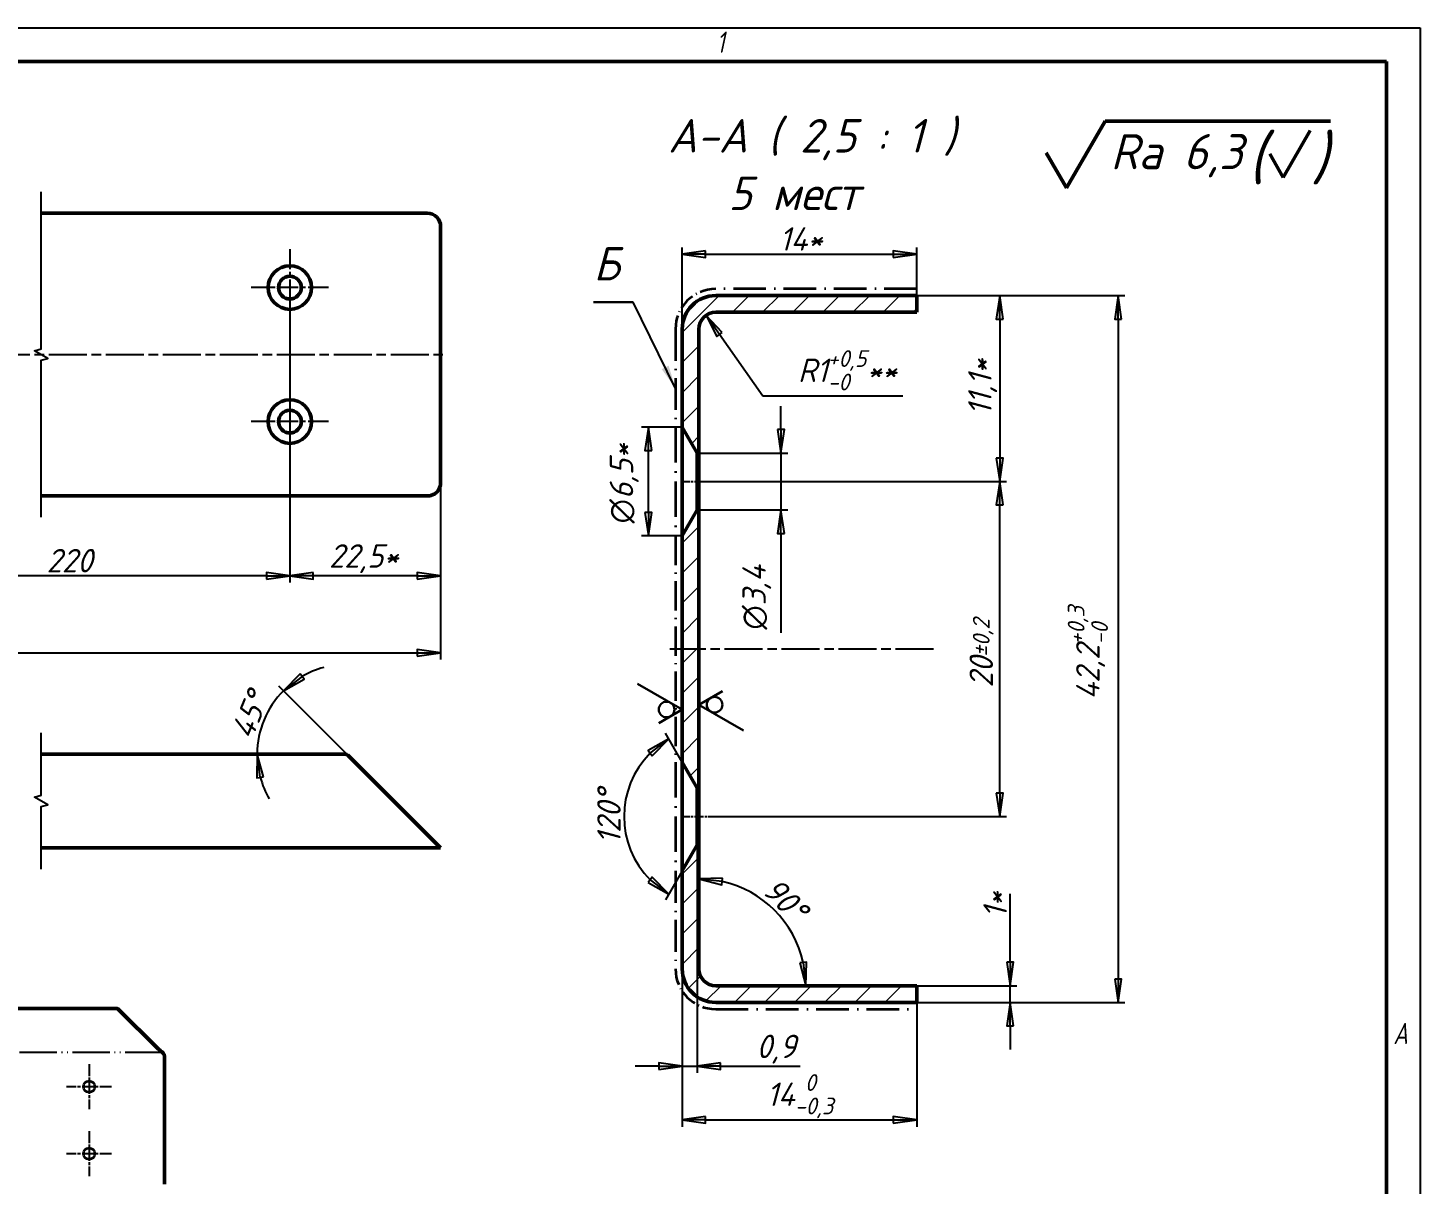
# Model space of a CAD drawing. Header units: millimetres. Extents: x 0 to 420, y 0 to 297.
# Drawn here: x 212.3 to 420, y 124.4 to 297 of the extents above; entities that cross this region are included whole.
import ezdxf
from ezdxf.enums import TextEntityAlignment as Align

# ---------------------------------------------------------------- set-up
doc = ezdxf.new("R2010")
doc.units = ezdxf.units.MM
for name, pattern in [('LT_04', [0.7087, 0.4724, -0.0591, 0.1181, -0.0591]), ('LT_05', [0.37, 0.24, -0.06, 0.01, -0.06]), ('LT_16', [0.68, 0.48, -0.06, 0.01, -0.06, 0.01, -0.06])]:
    doc.linetypes.add(name, pattern=pattern)
for name, color, linetype, lineweight in [('Layer_02', 7, 'Continuous', 50), ('Layer_04', 7, 'Continuous', 50), ('Layer_05', 7, 'Continuous', 25), ('Layer_06', 7, 'Continuous', 25), ('Layer_07', 7, 'Continuous', 25), ('Layer_08', 7, 'Continuous', 25), ('Layer_09', 7, 'LT_04', 25), ('Layer_10', 7, 'Continuous', 25), ('Layer_11', 7, 'Continuous', 18), ('Layer_12', 7, 'Continuous', 50)]:
    doc.layers.add(name, color=color, linetype=linetype, lineweight=lineweight)
doc.styles.add('Style_02', font='ariali.ttf', dxfattribs={"width": 0.8})
doc.styles.add('Style_03', font='GOST Common Italic.ttf')
doc.styles.add('Style_05', font='GOST Common Italic.ttf')
doc.styles.add('Style_09', font='GOST Common Italic.ttf')
doc.dimstyles.new('DimStyle_03', dxfattribs={"dimtxt": 3.5, "dimasz": 3.5, "dimexe": 1, "dimexo": 0, "dimgap": 0.5, "dimtad": 1, "dimrnd": 1e-08, "dimtxsty": 'Style_03', "dimblk": 'Filled-1', "dimcen": 2.5, "dimdle": 15, "dimclrd": 256, "dimclre": 256, "dimclrt": 256, "dimazin": 2, "dimtfac": 0.714286, "dimtdec": 3, "dimtmove": 0, "dimatfit": 3, "dimlwd": -1, "dimlwe": 25})
doc.dimstyles.new('DimStyle_06', dxfattribs={"dimtxt": 3.5, "dimasz": 3.5, "dimexe": 1, "dimexo": 0, "dimgap": 0.5, "dimtad": 1, "dimrnd": 1e-08, "dimtxsty": 'Style_03', "dimblk": 'Filled-1', "dimcen": 2.5, "dimdle": 15, "dimclrd": 256, "dimclre": 256, "dimclrt": 256, "dimazin": 2, "dimtfac": 0.714286, "dimtdec": 3, "dimtmove": 0, "dimatfit": 3, "dimlwd": 25, "dimlwe": 25})

# ---------------------------------------------------------------- blocks, each defined once
blk = doc.blocks.new('Block_15')
at = {"layer": 'Layer_04', "lineweight": 25}
for p, q in [((0, 297), (420, 297)), ((420, 297), (420, 0))]:
    blk.add_line(p, q, dxfattribs=at)
at = {"layer": 'Layer_04'}
for p, q in [((415, 292), (20, 292)), ((415, 5), (415, 292))]:
    blk.add_line(p, q, dxfattribs=at)
at = {"layer": 'Layer_04', "char_height": 3.17, "attachment_point": 1, "style": 'Style_02'}
for s, insert, width in [('\\fGOST Common|b0|i1;\\H3.1700;1', (315.02, 296.44), 5.2327), ('\\fGOST Common|b0|i1;\\H3.1700;A', (416, 148.5), 5.0704)]:
    blk.add_mtext(s, dxfattribs=dict(at, insert=insert, width=width))
blk = doc.blocks.new('Filled-1')
at = {"color": 0}
for p, q in [((0, 0), (-1, 0.143)), ((-1, 0.143), (-1, -0.143)), ((-1, 0), (0, 0)), ((-1, -0.143), (0, 0))]:
    blk.add_line(p, q, dxfattribs=at)
at = {"color": 0, "flags": 128}
blk.add_lwpolyline([(-1, -0.143), (0, 0), (-1, 0.143), (-1, -0.143)], dxfattribs=at)
at = {"color": 0}
blk.add_solid([(-1, -0.143), (0, 0), (-1, 0.143), (-1, -0.143)], dxfattribs=at)
blk = doc.blocks.new('*D15')
at = {"layer": 'Defpoints', "color": 0, "linetype": 'Continuous'}
for p in [(45.9, 229.13), (273.85, 229.13), (273.85, 203.73)]:
    blk.add_point(p, dxfattribs=at)
at = {"layer": 'Layer_10', "linetype": 'Continuous', "lineweight": 25}
for p, q in [((45.9, 229.13), (45.9, 202.73)), ((273.85, 229.13), (273.85, 202.73)), ((49.4, 203.73), (270.35, 203.73))]:
    blk.add_line(p, q, dxfattribs=at)
at = {"layer": 'Layer_10', "linetype": 'Continuous', "lineweight": 25, "xscale": 3.5, "yscale": 3.5, "zscale": 3.5, "rotation": 180}
blk.add_blockref('Filled-1', (45.9, 203.73), dxfattribs=at)
at = {"layer": 'Layer_10', "linetype": 'Continuous', "lineweight": 25, "xscale": 3.5, "yscale": 3.5, "zscale": 3.5}
blk.add_blockref('Filled-1', (273.85, 203.73), dxfattribs=at)
at = {"layer": 'Layer_10', "linetype": 'Continuous', "lineweight": 25, "insert": (169.21, 207.73), "char_height": 3.5, "attachment_point": 1, "style": 'Style_03'}
blk.add_mtext('\\A1;925', dxfattribs=at)
blk = doc.blocks.new('Block_08')
at = {"layer": 'Layer_12', "lineweight": 50}
for p, q in [((-9.099, -3.6), (-8.002, -1.7)), ((-8.002, -1.7), (-1.6, -1.7)), ((-2.939, -3.3), (-2.169, -1.967)), ((-9.676, -2.6), (-9.099, -3.6)), ((-3.324, -2.633), (-2.939, -3.3))]:
    blk.add_line(p, q, dxfattribs=at)
at = {"layer": 'Layer_07', "attachment_point": 7, "style": 'Style_03'}
for s, insert, char_height in [('\\A1;\\fGOST Common|b0|i1;\\H1.3000;(', (-3.939, -3.5), 1.3), ('\\A1;\\fGOST Common|b0|i1;\\H1.3000;)', (-2.139, -3.5), 1.3), ('\\A1;\\fGOST Common|b0|i1;\\H1.0000;Ra 6,3', (-7.848, -3.3), 1)]:
    blk.add_mtext(s, dxfattribs=dict(at, insert=insert, char_height=char_height))
blk = doc.blocks.new('*D17')
at = {"layer": 'Defpoints', "color": 0, "linetype": 'Continuous'}
for p in [(344.89, 257.04), (344.89, 151.54), (374.95, 151.54)]:
    blk.add_point(p, dxfattribs=at)
at = {"layer": 'Layer_10', "linetype": 'Continuous', "lineweight": 25}
for p, q in [((344.89, 257.04), (375.95, 257.04)), ((374.95, 253.54), (374.95, 155.04)), ((344.89, 151.54), (375.95, 151.54))]:
    blk.add_line(p, q, dxfattribs=at)
at = {"layer": 'Layer_10', "linetype": 'Continuous', "lineweight": 25, "xscale": 3.5, "yscale": 3.5, "zscale": 3.5}
for p, rotation in [((374.95, 257.04), 90), ((374.95, 151.54), 270)]:
    blk.add_blockref('Filled-1', p, dxfattribs=dict(at, rotation=rotation))
at = {"layer": 'Layer_10', "linetype": 'Continuous', "lineweight": 25, "insert": (367.42, 196.74), "char_height": 3.5, "attachment_point": 1, "rotation": 90, "style": 'Style_03'}
blk.add_mtext('\\A1;42,2{\\H2.5;\\S+0,3^ -0;}', dxfattribs=at)
blk = doc.blocks.new('*D18')
at = {"layer": 'Defpoints', "color": 0, "linetype": 'Continuous'}
for p in [(313.45, 254.09), (314.89, 252.04)]:
    blk.add_point(p, dxfattribs=at)
at = {"layer": 'Layer_10', "linetype": 'Continuous', "lineweight": 25}
for p, q in [((321.91, 242.05), (315.47, 251.22)), ((342.83, 242.05), (321.91, 242.05))]:
    blk.add_line(p, q, dxfattribs=at)
at = {"layer": 'Layer_10', "linetype": 'Continuous', "lineweight": 25, "xscale": 3.5, "yscale": 3.5, "zscale": 3.5, "rotation": 125.1051886462639}
blk.add_blockref('Filled-1', (313.45, 254.09), dxfattribs=at)
at = {"layer": 'Layer_10', "linetype": 'Continuous', "lineweight": 25, "insert": (327.16, 248.89), "char_height": 3.5, "attachment_point": 1, "style": 'Style_03'}
blk.add_mtext('\\A1;\\fGOST Common|b0|i1;R1{\\H2.5;\\S+0,5^ -0;}**', dxfattribs=at)
blk = doc.blocks.new('*D19')
at = {"layer": 'Defpoints', "color": 0, "linetype": 'Continuous'}
for p in [(309.89, 156.54), (344.89, 151.54), (344.89, 134)]:
    blk.add_point(p, dxfattribs=at)
at = {"layer": 'Layer_10', "linetype": 'Continuous', "lineweight": 25}
for p, q in [((309.89, 156.54), (309.89, 133)), ((344.89, 151.54), (344.89, 133)), ((313.39, 134), (341.39, 134))]:
    blk.add_line(p, q, dxfattribs=at)
at = {"layer": 'Layer_10', "linetype": 'Continuous', "lineweight": 25, "xscale": 3.5, "yscale": 3.5, "zscale": 3.5, "rotation": 180}
blk.add_blockref('Filled-1', (309.89, 134), dxfattribs=at)
at = {"layer": 'Layer_10', "linetype": 'Continuous', "lineweight": 25, "xscale": 3.5, "yscale": 3.5, "zscale": 3.5}
blk.add_blockref('Filled-1', (344.89, 134), dxfattribs=at)
at = {"layer": 'Layer_10', "linetype": 'Continuous', "lineweight": 25, "insert": (322.5, 140.84), "char_height": 3.5, "attachment_point": 1, "style": 'Style_03'}
blk.add_mtext('\\A1;14{\\H2.5;\\S 0^ -0,3;}', dxfattribs=at)
blk = doc.blocks.new('*D20')
at = {"layer": 'Defpoints', "color": 0, "linetype": 'Continuous'}
for p in [(326.21, 162.02), (312.39, 156.54), (312.39, 154.04), (344.89, 154.04)]:
    blk.add_point(p, dxfattribs=at)
at = {"layer": 'Layer_10', "linetype": 'Continuous', "lineweight": 25}
blk.add_arc((312.39, 154.04), 15.95, 12.5963, 77.4037, dxfattribs=at)
at = {"layer": 'Layer_10', "linetype": 'Continuous', "lineweight": 25, "xscale": 3.5, "yscale": 3.5, "zscale": 3.5}
for p, rotation in [((312.39, 169.99), 173.7018293766151), ((328.34, 154.04), 276.2981706233855)]:
    blk.add_blockref('Filled-1', p, dxfattribs=dict(at, rotation=rotation))
at = {"layer": 'Layer_10', "linetype": 'Continuous', "lineweight": 25, "insert": (324.14, 170.51), "char_height": 3.5, "attachment_point": 1, "rotation": 315, "style": 'Style_03'}
blk.add_mtext('\\A1;90°', dxfattribs=at)
blk = doc.blocks.new('*D21')
at = {"layer": 'Defpoints', "color": 0, "linetype": 'Continuous'}
for p in [(344.89, 154.04), (358.83, 154.04), (344.89, 151.54)]:
    blk.add_point(p, dxfattribs=at)
at = {"layer": 'Layer_10', "linetype": 'Continuous', "lineweight": 25}
for p, q in [((358.83, 157.54), (358.83, 167.76)), ((344.89, 154.04), (359.83, 154.04)), ((358.83, 151.54), (358.83, 154.04)), ((344.89, 151.54), (359.83, 151.54)), ((358.83, 148.04), (358.83, 144.54))]:
    blk.add_line(p, q, dxfattribs=at)
at = {"layer": 'Layer_10', "linetype": 'Continuous', "lineweight": 25, "xscale": 3.5, "yscale": 3.5, "zscale": 3.5}
for p, rotation in [((358.83, 154.04), 270), ((358.83, 151.54), 90)]:
    blk.add_blockref('Filled-1', p, dxfattribs=dict(at, rotation=rotation))
at = {"layer": 'Layer_10', "linetype": 'Continuous', "lineweight": 25, "insert": (354.83, 164.13), "char_height": 3.5, "attachment_point": 1, "rotation": 90, "style": 'Style_03'}
blk.add_mtext('\\A1;\\fGOST Common|b0|i1;1*', dxfattribs=at)
blk = doc.blocks.new('Block_10')
at = {"layer": 'Layer_12', "lineweight": 30}
for p, q in [((0, 0), (1.097, 1.9)), ((-0.577, 1), (0, 0))]:
    blk.add_line(p, q, dxfattribs=at)
blk.add_circle((0, 0.667), 0.333, dxfattribs=at)
blk = doc.blocks.new('*D23')
at = {"layer": 'Defpoints', "color": 0, "linetype": 'Continuous'}
for p in [(314.89, 229.29), (357.26, 229.29), (314.89, 179.29)]:
    blk.add_point(p, dxfattribs=at)
at = {"layer": 'Layer_10', "linetype": 'Continuous', "lineweight": 25}
for p, q in [((314.89, 229.29), (358.26, 229.29)), ((357.26, 182.79), (357.26, 225.79)), ((314.89, 179.29), (358.26, 179.29))]:
    blk.add_line(p, q, dxfattribs=at)
at = {"layer": 'Layer_10', "linetype": 'Continuous', "lineweight": 25, "xscale": 3.5, "yscale": 3.5, "zscale": 3.5}
for p, rotation in [((357.26, 229.29), 90), ((357.26, 179.29), 270)]:
    blk.add_blockref('Filled-1', p, dxfattribs=dict(at, rotation=rotation))
at = {"layer": 'Layer_10', "linetype": 'Continuous', "lineweight": 25, "insert": (352.76, 198.54), "char_height": 3.5, "attachment_point": 1, "rotation": 90, "style": 'Style_03'}
blk.add_mtext('\\A1;20{\\H2.5;±0,2}', dxfattribs=at)
blk = doc.blocks.new('*D24')
at = {"layer": 'Defpoints', "color": 0, "linetype": 'Continuous'}
for p in [(344.89, 257.04), (312.39, 229.29), (357.26, 229.29)]:
    blk.add_point(p, dxfattribs=at)
at = {"layer": 'Layer_10', "linetype": 'Continuous', "lineweight": 25}
for p, q in [((344.89, 257.04), (358.26, 257.04)), ((357.26, 253.54), (357.26, 232.79)), ((312.39, 229.29), (358.26, 229.29))]:
    blk.add_line(p, q, dxfattribs=at)
at = {"layer": 'Layer_10', "linetype": 'Continuous', "lineweight": 25, "xscale": 3.5, "yscale": 3.5, "zscale": 3.5}
for p, rotation in [((357.26, 257.04), 90), ((357.26, 229.29), 270)]:
    blk.add_blockref('Filled-1', p, dxfattribs=dict(at, rotation=rotation))
at = {"layer": 'Layer_10', "linetype": 'Continuous', "lineweight": 25, "insert": (352.56, 239.16), "char_height": 3.5, "attachment_point": 1, "rotation": 90, "style": 'Style_03'}
blk.add_mtext('\\A1;\\fGOST Common|b0|i1;11,1*', dxfattribs=at)
blk = doc.blocks.new('*D25')
at = {"layer": 'Defpoints', "color": 0, "linetype": 'Continuous'}
for p in [(312.39, 233.54), (324.63, 233.54), (312.39, 225.04)]:
    blk.add_point(p, dxfattribs=at)
at = {"layer": 'Layer_10', "linetype": 'Continuous', "lineweight": 25}
for p, q in [((324.63, 237.04), (324.63, 240.54)), ((312.39, 233.54), (325.63, 233.54)), ((324.63, 233.54), (324.63, 225.04)), ((312.39, 225.04), (325.63, 225.04)), ((324.63, 221.54), (324.63, 206.69))]:
    blk.add_line(p, q, dxfattribs=at)
at = {"layer": 'Layer_10', "linetype": 'Continuous', "lineweight": 25, "xscale": 3.5, "yscale": 3.5, "zscale": 3.5}
for p, rotation in [((324.63, 233.54), 270), ((324.63, 225.04), 90)]:
    blk.add_blockref('Filled-1', p, dxfattribs=dict(at, rotation=rotation))
at = {"layer": 'Layer_10', "linetype": 'Continuous', "lineweight": 25, "insert": (318.86, 207.19), "char_height": 3.5, "attachment_point": 1, "rotation": 90, "style": 'Style_03'}
blk.add_mtext('\\A1;\\fAIGDT|b0|i0;n\\fGOST Common|b0|i1;3,4', dxfattribs=at)
blk = doc.blocks.new('Block_13')
at = {"layer": 'Layer_12', "lineweight": 30}
for p, q in [((0, 0), (1.097, 1.9)), ((-0.577, 1), (0, 0))]:
    blk.add_line(p, q, dxfattribs=at)
blk.add_circle((0, 0.667), 0.333, dxfattribs=at)
blk = doc.blocks.new('*D26')
at = {"layer": 'Defpoints', "color": 0, "linetype": 'Continuous'}
for p in [(309.89, 187.42), (302.02, 183.86), (314.58, 179.29), (312.13, 175.04)]:
    blk.add_point(p, dxfattribs=at)
at = {"layer": 'Layer_10', "linetype": 'Continuous', "lineweight": 25}
for p, q in [((309.89, 187.42), (307.4, 191.74)), ((312.13, 175.04), (307.4, 166.85))]:
    blk.add_line(p, q, dxfattribs=at)
blk.add_arc((314.58, 179.29), 13.37, 135.0432, 224.9568, dxfattribs=at)
at = {"layer": 'Layer_10', "linetype": 'Continuous', "lineweight": 25, "xscale": 3.5, "yscale": 3.5, "zscale": 3.5}
for p, rotation in [((307.9, 190.87), 37.52158526604001), ((307.9, 167.71), 322.47841473396)]:
    blk.add_blockref('Filled-1', p, dxfattribs=dict(at, rotation=rotation))
at = {"layer": 'Layer_10', "linetype": 'Continuous', "lineweight": 25, "insert": (297.21, 175.19), "char_height": 3.5, "attachment_point": 1, "rotation": 90, "style": 'Style_03'}
blk.add_mtext('\\A1;120°', dxfattribs=at)
blk = doc.blocks.new('*D27')
at = {"layer": 'Defpoints', "color": 0, "linetype": 'Continuous'}
for p in [(312.13, 175.04), (309.89, 171.17), (312.13, 142.03)]:
    blk.add_point(p, dxfattribs=at)
at = {"layer": 'Layer_10', "linetype": 'Continuous', "lineweight": 25}
for p, q in [((312.13, 175.04), (312.13, 141.03)), ((309.89, 171.17), (309.89, 141.03)), ((306.39, 142.03), (302.89, 142.03)), ((309.89, 142.03), (312.13, 142.03)), ((315.63, 142.03), (327.48, 142.03))]:
    blk.add_line(p, q, dxfattribs=at)
at = {"layer": 'Layer_10', "linetype": 'Continuous', "lineweight": 25, "xscale": 3.5, "yscale": 3.5, "zscale": 3.5}
blk.add_blockref('Filled-1', (309.89, 142.03), dxfattribs=at)
at = {"layer": 'Layer_10', "linetype": 'Continuous', "lineweight": 25, "xscale": 3.5, "yscale": 3.5, "zscale": 3.5, "rotation": 180}
blk.add_blockref('Filled-1', (312.13, 142.03), dxfattribs=at)
at = {"layer": 'Layer_10', "linetype": 'Continuous', "lineweight": 25, "insert": (320.97, 146.73), "char_height": 3.5, "attachment_point": 1, "style": 'Style_03'}
blk.add_mtext('\\A1;0,9', dxfattribs=at)
blk = doc.blocks.new('*D28')
at = {"layer": 'Defpoints', "color": 0, "linetype": 'Continuous'}
for p in [(304.84, 237.42), (309.89, 237.42), (309.89, 221.17)]:
    blk.add_point(p, dxfattribs=at)
at = {"layer": 'Layer_10', "linetype": 'Continuous', "lineweight": 25}
for p, q in [((309.89, 237.42), (303.84, 237.42)), ((304.84, 224.67), (304.84, 233.92)), ((309.89, 221.17), (303.84, 221.17))]:
    blk.add_line(p, q, dxfattribs=at)
at = {"layer": 'Layer_10', "linetype": 'Continuous', "lineweight": 25, "xscale": 3.5, "yscale": 3.5, "zscale": 3.5}
for p, rotation in [((304.84, 237.42), 90), ((304.84, 221.17), 270)]:
    blk.add_blockref('Filled-1', p, dxfattribs=dict(at, rotation=rotation))
at = {"layer": 'Layer_10', "linetype": 'Continuous', "lineweight": 25, "insert": (299.08, 223.04), "char_height": 3.5, "attachment_point": 1, "rotation": 90, "style": 'Style_03'}
blk.add_mtext('\\A1;\\fAIGDT|b0|i0;n\\fGOST Common|b0|i1;6,5*', dxfattribs=at)
blk = doc.blocks.new('*D29')
at = {"layer": 'Defpoints', "color": 0, "linetype": 'Continuous'}
for p in [(251.35, 258.23), (273.85, 229.13), (251.35, 215.23)]:
    blk.add_point(p, dxfattribs=at)
at = {"layer": 'Layer_10', "linetype": 'Continuous', "lineweight": 25}
for p, q in [((251.35, 258.23), (251.35, 214.23)), ((273.85, 229.13), (273.85, 214.23)), ((270.35, 215.23), (254.85, 215.23))]:
    blk.add_line(p, q, dxfattribs=at)
at = {"layer": 'Layer_10', "linetype": 'Continuous', "lineweight": 25, "xscale": 3.5, "yscale": 3.5, "zscale": 3.5, "rotation": 180}
blk.add_blockref('Filled-1', (251.35, 215.23), dxfattribs=at)
at = {"layer": 'Layer_10', "linetype": 'Continuous', "lineweight": 25, "xscale": 3.5, "yscale": 3.5, "zscale": 3.5}
blk.add_blockref('Filled-1', (273.85, 215.23), dxfattribs=at)
at = {"layer": 'Layer_10', "linetype": 'Continuous', "lineweight": 25, "insert": (257.18, 219.93), "char_height": 3.5, "attachment_point": 1, "style": 'Style_03'}
blk.add_mtext('\\A1;\\fGOST Common|b0|i1;22,5*', dxfattribs=at)
blk = doc.blocks.new('*D30')
at = {"layer": 'Defpoints', "color": 0, "linetype": 'Continuous'}
for p in [(186.18, 258.23), (251.35, 258.23), (186.18, 215.23)]:
    blk.add_point(p, dxfattribs=at)
at = {"layer": 'Layer_10', "linetype": 'Continuous', "lineweight": 25}
for p, q in [((186.18, 258.23), (186.18, 214.23)), ((251.35, 258.23), (251.35, 214.23)), ((247.85, 215.23), (189.68, 215.23))]:
    blk.add_line(p, q, dxfattribs=at)
at = {"layer": 'Layer_10', "linetype": 'Continuous', "lineweight": 25, "xscale": 3.5, "yscale": 3.5, "zscale": 3.5, "rotation": 180}
blk.add_blockref('Filled-1', (186.18, 215.23), dxfattribs=at)
at = {"layer": 'Layer_10', "linetype": 'Continuous', "lineweight": 25, "xscale": 3.5, "yscale": 3.5, "zscale": 3.5}
blk.add_blockref('Filled-1', (251.35, 215.23), dxfattribs=at)
at = {"layer": 'Layer_10', "linetype": 'Continuous', "lineweight": 25, "insert": (215.05, 219.23), "char_height": 3.5, "attachment_point": 1, "style": 'Style_03'}
blk.add_mtext('\\A1;220', dxfattribs=at)
blk = doc.blocks.new('*D32')
at = {"layer": 'Defpoints', "color": 0, "linetype": 'Continuous'}
for p in [(248.27, 195.29), (246.48, 188.61), (259.84, 188.61), (259.85, 188.61)]:
    blk.add_point(p, dxfattribs=at)
at = {"layer": 'Layer_10', "linetype": 'Continuous', "lineweight": 25}
blk.add_line((259.84, 188.61), (249.69, 198.77), dxfattribs=at)
for start, end in [(104.9137, 119.9568), (135, 180), (195.0432, 210.0863)]:
    blk.add_arc((259.85, 188.61), 13.37, start, end, dxfattribs=at)
at = {"layer": 'Layer_10', "linetype": 'Continuous', "lineweight": 25, "xscale": 3.5, "yscale": 3.5, "zscale": 3.5}
for p, rotation in [((250.4, 198.06), 217.4784147338246), ((246.48, 188.61), 97.52158526603883)]:
    blk.add_blockref('Filled-1', p, dxfattribs=dict(at, rotation=rotation))
at = {"layer": 'Layer_10', "linetype": 'Continuous', "lineweight": 25, "insert": (242.42, 191.92), "char_height": 3.5, "attachment_point": 1, "rotation": 67.5, "style": 'Style_03'}
blk.add_mtext('\\A1;45°', dxfattribs=at)
blk = doc.blocks.new('Block_14')
at = {"layer": 'Layer_12', "lineweight": 30}
blk.add_line((0, 0), (-1.682, 0), dxfattribs=at)
at = {"layer": 'Layer_07', "style": 'Style_09'}
blk.add_text('Б', height=1.426, dxfattribs=at).set_placement((-1.682, 0.5), align=Align.BOTTOM_LEFT)
blk = doc.blocks.new('*D33')
at = {"layer": 'Defpoints', "color": 0, "linetype": 'Continuous'}
for p in [(344.89, 263.24), (344.89, 257.04), (309.89, 252.04)]:
    blk.add_point(p, dxfattribs=at)
at = {"layer": 'Layer_10', "linetype": 'Continuous', "lineweight": 25}
for p, q in [((309.89, 252.04), (309.89, 264.24)), ((344.89, 257.04), (344.89, 264.24)), ((313.39, 263.24), (341.39, 263.24))]:
    blk.add_line(p, q, dxfattribs=at)
at = {"layer": 'Layer_10', "linetype": 'Continuous', "lineweight": 25, "xscale": 3.5, "yscale": 3.5, "zscale": 3.5, "rotation": 180}
blk.add_blockref('Filled-1', (309.89, 263.24), dxfattribs=at)
at = {"layer": 'Layer_10', "linetype": 'Continuous', "lineweight": 25, "xscale": 3.5, "yscale": 3.5, "zscale": 3.5}
blk.add_blockref('Filled-1', (344.89, 263.24), dxfattribs=at)
at = {"layer": 'Layer_10', "linetype": 'Continuous', "lineweight": 25, "insert": (324.38, 267.24), "char_height": 3.5, "attachment_point": 1, "style": 'Style_03'}
blk.add_mtext('\\A1;\\fGOST Common|b0|i1;14*', dxfattribs=at)

msp = doc.modelspace()

# ---------------------------------------------------------------- hatches: boundary and pattern name
at = {"layer": 'Layer_11'}
h = msp.add_hatch(dxfattribs=at)
h.set_pattern_fill('ANSI31', color=256, scale=25.4, style=0)
h.set_pattern_definition([(45, (0, 0), (-2.245064, 2.245064), [])])
h.paths.add_polyline_path([(312.3926, 225.0413), (312.1299, 225.0413), (309.8926, 221.1663), (309.8926, 187.4163), (312.1299, 183.5413), (312.3926, 183.5413)])
edge = h.paths.add_edge_path()
edge.add_ellipse((314.8926, 252.0413), major_axis=(-5, 0), ratio=1, start_angle=270, end_angle=360)
edge.add_line((309.8926, 252.0413), (309.8926, 237.4163))
edge.add_line((309.8926, 237.4163), (312.1299, 233.5413))
edge.add_line((312.1299, 233.5413), (312.3926, 233.5413))
edge.add_line((312.3926, 233.5413), (312.3926, 252.0413))
edge.add_ellipse((314.8926, 252.0413), major_axis=(0, 2.5), ratio=1, start_angle=0, end_angle=90, ccw=False)
edge.add_line((314.8926, 254.5413), (344.8926, 254.5413))
edge.add_line((344.8926, 254.5413), (344.8926, 257.0413))
edge.add_line((344.8926, 257.0413), (314.8926, 257.0413))
edge = h.paths.add_edge_path()
edge.add_line((344.8926, 154.0413), (314.8926, 154.0413))
edge.add_ellipse((314.8926, 156.5413), major_axis=(-2.5, 0), ratio=1, start_angle=0, end_angle=90, ccw=False)
edge.add_line((312.3926, 156.5413), (312.3926, 175.0413))
edge.add_line((312.3926, 175.0413), (312.1299, 175.0413))
edge.add_line((312.1299, 175.0413), (309.8926, 171.1663))
edge.add_line((309.8926, 171.1663), (309.8926, 156.5413))
edge.add_ellipse((314.8926, 156.5413), major_axis=(0, -5), ratio=1, start_angle=270, end_angle=360)
edge.add_line((314.8926, 151.5413), (344.8926, 151.5413))
edge.add_line((344.8926, 151.5413), (344.8926, 154.0413))

# ---------------------------------------------------------------- linework, layer by layer
at = {"layer": 'Layer_02'}
for p, q in [((214.2556, 269.3329), (271.85, 269.3329)), ((273.85, 267.3329), (273.85, 229.1329)), ((344.8926, 257.0413), (314.8926, 257.0413)), ((344.8926, 254.5413), (344.8926, 257.0413)), ((314.8926, 254.5413), (344.8926, 254.5413)), ((309.8926, 252.0413), (309.8926, 237.4163)), ((312.3926, 233.5413), (312.3926, 252.0413)), ((309.8926, 237.4163), (312.1299, 233.5413)), ((309.8926, 221.1663), (309.8926, 237.4163)), ((312.1299, 233.5413), (312.3926, 233.5413)), ((312.1299, 233.5413), (312.1299, 225.0413)), ((312.3926, 233.5413), (312.3926, 225.0413)), ((271.85, 227.1329), (214.2556, 227.1329)), ((312.1299, 225.0413), (309.8926, 221.1663)), ((312.3926, 225.0413), (312.1299, 225.0413)), ((312.3926, 183.5413), (312.3926, 225.0413)), ((309.8926, 221.1663), (309.8926, 187.4163)), ((214.2556, 188.6071), (259.4358, 188.6071)), ((271.85, 176.6071), (260.1429, 188.3142)), ((309.8926, 187.4163), (312.1299, 183.5413)), ((309.8926, 171.1663), (309.8926, 187.4163)), ((312.1299, 183.5413), (312.3926, 183.5413)), ((312.1299, 183.5413), (312.1299, 175.0413)), ((312.3926, 183.5413), (312.3926, 175.0413)), ((271.85, 176.6071), (273.85, 174.6071)), ((273.85, 174.6071), (214.2556, 174.6071)), ((312.1299, 175.0413), (309.8926, 171.1663)), ((312.3926, 175.0413), (312.1299, 175.0413)), ((312.3926, 156.5413), (312.3926, 175.0413)), ((309.8926, 171.1663), (309.8926, 156.5413)), ((344.8926, 154.0413), (314.8926, 154.0413)), ((344.8926, 151.5413), (344.8926, 154.0413)), ((208.717, 150.6512), (225.4359, 150.6512)), ((231.643, 144.6512), (225.7895, 150.5048)), ((314.8926, 151.5413), (344.8926, 151.5413)), ((232.643, 143.5202), (232.643, 124.4202))]:
    msp.add_line(p, q, dxfattribs=at)
for centre, radius in [((251.35, 258.2329), 3.25), ((251.35, 258.2329), 1.7), ((251.35, 238.2329), 3.25), ((251.35, 238.2329), 1.7)]:
    msp.add_circle(centre, radius, dxfattribs=at)
at = {"layer": 'Layer_02', "lineweight": 35}
for centre in [(221.393, 138.9702), (221.393, 128.9702)]:
    msp.add_circle(centre, 0.85, dxfattribs=at)
at = {"layer": 'Layer_02'}
for centre, radius, start, end in [((271.85, 267.3329), 2, 0, 90), ((314.8926, 252.0413), 5, 90, 180), ((314.8926, 252.0413), 2.5, 90, 180), ((271.85, 229.1329), 2, 270, 0), ((259.4358, 187.6071), 1, 45, 90), ((314.8926, 156.5413), 5, 180, 270), ((314.8926, 156.5413), 2.5, 180, 270), ((225.4359, 150.1512), 0.5, 45, 90)]:
    msp.add_arc(centre, radius, start, end, dxfattribs=at)
msp.add_open_spline([(231.893, 144.4693), (231.8115, 144.5299), (231.7273, 144.5906), (231.643, 144.6512)], degree=3, dxfattribs=at)
msp.add_open_spline([(232.643, 143.5202), (232.643, 143.808), (232.3787, 144.0957), (232.0064, 144.3835), (231.9694, 144.4121), (231.9315, 144.4407), (231.893, 144.4693)], degree=3, knots=[0, 0, 0, 0, 1.19897336, 1.19897336, 1.19897336, 1.31811607, 1.31811607, 1.31811607, 1.31811607], dxfattribs=at)
at = {"layer": 'Layer_05', "flags": 128}
for points in [[(214.2556, 223.9579), (214.2556, 247.3876), (215.2556, 247.6555), (213.2556, 248.8102), (214.2556, 249.0782), (214.2556, 272.5079)], [(214.2556, 171.4321), (214.2556, 180.7618), (215.2556, 181.0297), (213.2556, 182.1844), (214.2556, 182.4524), (214.2556, 191.7821)]]:
    msp.add_lwpolyline(points, dxfattribs=at)
at = {"layer": 'Layer_06', "linetype": 'LT_04', "ltscale": 6.388441}
for p, q in [((251.35, 263.9829), (251.35, 252.4829)), ((257.1, 258.2329), (245.6, 258.2329)), ((251.35, 243.9829), (251.35, 232.4829)), ((257.1, 238.2329), (245.6, 238.2329))]:
    msp.add_line(p, q, dxfattribs=at)
at = {"layer": 'Layer_06', "linetype": 'LT_04', "ltscale": 3.72192}
for p, q in [((221.393, 142.3202), (221.393, 135.6202)), ((224.743, 138.9702), (218.043, 138.9702)), ((221.393, 132.3202), (221.393, 125.6202)), ((224.743, 128.9702), (218.043, 128.9702))]:
    msp.add_line(p, q, dxfattribs=at)
at = {"layer": 'Layer_08', "linetype": 'LT_04', "ltscale": 11.993792}
for p, q in [((45.398, 248.2329), (274.35, 248.2329)), ((347.3926, 204.2913), (308.0556, 204.2913))]:
    msp.add_line(p, q, dxfattribs=at)
at = {"layer": 'Layer_08', "linetype": 'LT_04', "ltscale": 2.923501}
for p, q in [((309.6299, 229.2913), (314.8926, 229.2913)), ((309.6299, 179.2913), (314.8926, 179.2913))]:
    msp.add_line(p, q, dxfattribs=at)
at = {"layer": 'Layer_09', "linetype": 'LT_16', "ltscale": 11.584863}
msp.add_line((232.3502, 144.0857), (208.717, 144.0857), dxfattribs=at)
at = {"layer": 'Layer_10'}
msp.add_line((260.1429, 188.3142), (259.85, 188.6071), dxfattribs=at)
at = {"layer": 'Layer_12', "linetype": 'LT_05', "lineweight": 35, "ltscale": 20.270269}
for p, q in [((344.8926, 258.0413), (314.8926, 258.0413)), ((314.8926, 150.5413), (344.8926, 150.5413))]:
    msp.add_line(p, q, dxfattribs=at)
at = {"layer": 'Layer_12', "linetype": 'LT_05', "lineweight": 35, "ltscale": 19.763514}
for p, q in [((308.8926, 252.0413), (308.8926, 237.4163)), ((308.8926, 171.1663), (308.8926, 156.5413))]:
    msp.add_line(p, q, dxfattribs=at)
at = {"layer": 'Layer_12', "linetype": 'LT_05', "lineweight": 35, "ltscale": 21.959459}
for p, q in [((308.8926, 237.4163), (308.8926, 221.1663)), ((308.8926, 187.4163), (308.8926, 171.1663))]:
    msp.add_line(p, q, dxfattribs=at)
at = {"layer": 'Layer_12', "linetype": 'LT_05', "lineweight": 35, "ltscale": 18.243244}
msp.add_line((308.8926, 221.1663), (308.8926, 187.4163), dxfattribs=at)
at = {"layer": 'Layer_12', "linetype": 'LT_05', "lineweight": 35, "ltscale": 10.028393}
for centre, start, end in [((314.8926, 252.0413), 90, 180), ((314.8926, 156.5413), 180, 270)]:
    msp.add_arc(centre, 6, start, end, dxfattribs=at)

# ---------------------------------------------------------------- block references
msp.add_blockref('Block_15', (0, 0))
for name, p, xscale, yscale, zscale in [('Block_08', (415, 292), 5.249999910593033, 5.249999910593033, 5.249999910593033), ('Block_14', (302.5508, 256.0578), 3.499999940395355, 3.499999940395355, 3.499999940395355)]:
    msp.add_blockref(name, p, dxfattribs=dict(xscale=xscale, yscale=yscale, zscale=zscale))
at = {"xscale": 3.499999940395355, "yscale": 3.499999940395355, "zscale": 3.499999940395355}
for name, p, rotation in [('Block_13', (309.8926, 195.2611), 90.00000000000011), ('Block_10', (312.3926, 195.9712), 270)]:
    msp.add_blockref(name, p, dxfattribs=dict(at, rotation=rotation))

# ---------------------------------------------------------------- texts
at = {"layer": 'Layer_07', "char_height": 5, "attachment_point": 7, "style": 'Style_05'}
for s, insert in [('A-A ( 2,5 : 1 )', (307.8002, 277.2268)), ('5 мест', (316.799, 269.7986))]:
    msp.add_mtext(s, dxfattribs=dict(at, insert=insert))

# ---------------------------------------------------------------- dimensions: what is measured, and where the dimension line sits
at = {"layer": 'Layer_10', "linetype": 'Continuous', "lineweight": 25}
for base, p1, p2, angle, text, override, picture, middle in [((344.8926, 263.2353), (309.8926, 252.0413), (344.8926, 257.0413), 180, '\\fGOST Common|b0|i1;<>*', {"dimgap": 0.5, "dimdec": 2, "dimlfac": 0.4, "dimtol": 0, "dimlim": 0, "dimtp": 0, "dimtm": 0, "dimtdec": 3, "dimtofl": 0, "dimatfit": 1}, '*D33', (327.3926, 263.2353)), ((186.1833, 215.2298), (251.35, 258.2329), (186.1833, 258.2329), 180, '220', {"dimgap": 0.5, "dimdec": 2, "dimlfac": 3.375958, "dimtol": 0, "dimlim": 0, "dimtp": 0, "dimtm": 0, "dimtdec": 3, "dimtofl": 0, "dimatfit": 1}, '*D30', (218.7667, 215.2298)), ((251.35, 215.2298), (273.85, 229.1329), (251.35, 258.2329), 180, '\\fGOST Common|b0|i1;<>*', {"dimgap": 0.5, "dimdec": 2, "dimtol": 0, "dimlim": 0, "dimtp": 0, "dimtm": 0, "dimtdec": 3, "dimtofl": 0, "dimatfit": 1}, '*D29', (262.6, 215.2298)), ((357.2613, 229.2913), (344.8926, 257.0413), (312.3926, 229.2913), 90, '\\fGOST Common|b0|i1;<>*', {"dimgap": 0.5, "dimdec": 2, "dimlfac": 0.4, "dimtol": 0, "dimlim": 0, "dimtp": 0, "dimtm": 0, "dimtdec": 3, "dimtofl": 0, "dimatfit": 1}, '*D24', (357.2613, 243.1663)), ((324.6299, 233.5413), (312.3926, 225.0413), (312.3926, 233.5413), 90, '\\fAIGDT|b0|i0;n\\fGOST Common|b0|i1;<>', {"dimgap": 0.5, "dimdec": 2, "dimlfac": 0.4, "dimtol": 0, "dimlim": 0, "dimtp": 0, "dimtm": 0, "dimtdec": 3, "dimtofl": 1, "dimatfit": 1}, '*D25', (324.6299, 212.3658)), ((304.8447, 237.4163), (309.8926, 221.1663), (309.8926, 237.4163), 90, '\\fAIGDT|b0|i0;n\\fGOST Common|b0|i1;<>*', {"dimgap": 0.5, "dimdec": 2, "dimlfac": 0.4, "dimtol": 0, "dimlim": 0, "dimtp": 0, "dimtm": 0, "dimtdec": 3, "dimtofl": 0, "dimatfit": 1}, '*D28', (304.8447, 229.2913)), ((358.8316, 154.0413), (344.8926, 151.5413), (344.8926, 154.0413), 90, '\\fGOST Common|b0|i1;<>*', {"dimgap": 0.5, "dimdec": 2, "dimlfac": 0.4, "dimtol": 0, "dimlim": 0, "dimtp": 0, "dimtm": 0, "dimtdec": 3, "dimtofl": 1, "dimatfit": 1}, '*D21', (358.8316, 165.6949))]:
    dim = msp.add_linear_dim(base=base, p1=p1, p2=p2, angle=angle, text=text, dimstyle='DimStyle_06', override=override, dxfattribs=at)
    dim.commit()
    dim.dimension.update_dxf_attribs({"geometry": picture, "text_midpoint": middle, "dimtype": 160})
for base, p1, p2, angle, override, picture, middle in [((374.9503, 151.5413), (344.8926, 257.0413), (344.8926, 151.5413), 90, {"dimgap": 0.5, "dimdec": 2, "dimlfac": 0.4, "dimtol": 1, "dimlim": 0, "dimtp": 0.3, "dimtm": 1e-09, "dimtdec": 3, "dimtofl": 0, "dimatfit": 1}, '*D17', (374.9503, 204.2913)), ((357.2613, 229.2913), (314.8926, 179.2913), (314.8926, 229.2913), 270, {"dimgap": 0.5, "dimdec": 2, "dimlfac": 0.4, "dimtol": 1, "dimlim": 0, "dimtp": 0.2, "dimtm": 0.2, "dimtdec": 3, "dimtofl": 0, "dimatfit": 1}, '*D23', (357.2613, 204.2913)), ((312.1299, 142.0344), (309.8926, 171.1663), (312.1299, 175.0413), 180, {"dimgap": 0.5, "dimdec": 1, "dimlfac": 0.4, "dimtol": 0, "dimlim": 0, "dimtp": 0, "dimtm": 0, "dimtdec": 1, "dimtofl": 1, "dimatfit": 1}, '*D27', (323.9757, 142.0344)), ((344.8926, 134.0023), (309.8926, 156.5413), (344.8926, 151.5413), 180, {"dimgap": 0.5, "dimdec": 2, "dimlfac": 0.4, "dimtol": 1, "dimlim": 0, "dimtp": 0, "dimtm": 0.3, "dimtdec": 3, "dimtofl": 0, "dimatfit": 1}, '*D19', (327.3926, 134.0023))]:
    dim = msp.add_linear_dim(base=base, p1=p1, p2=p2, angle=angle, dimstyle='DimStyle_06', override=override, dxfattribs=at)
    dim.commit()
    dim.dimension.update_dxf_attribs({"geometry": picture, "text_midpoint": middle, "dimtype": 160})
dim = msp.add_radius_dim(center=(314.8926, 252.0413), mpoint=(313.4549, 254.0866), text='\\fGOST Common|b0|i1;<>**', dimstyle='DimStyle_06', override={"dimgap": 0.5, "dimtih": 1, "dimtoh": 1, "dimdec": 2, "dimlfac": 0.4, "dimcen": 0, "dimtol": 1, "dimlim": 0, "dimtp": 0.5, "dimtm": 1e-09, "dimtdec": 3, "dimtofl": 0}, dxfattribs=at)
dim.commit()
dim.dimension.update_dxf_attribs({"geometry": '*D18', "text_midpoint": (334.9945, 242.0534), "dimtype": 164})
dim = msp.add_linear_dim(base=(273.85, 203.735), p1=(45.898, 229.1329), p2=(273.85, 229.1329), text='925', dimstyle='DimStyle_06', override={"dimgap": 0.5, "dimdec": 2, "dimlfac": 4.057871, "dimtol": 0, "dimlim": 0, "dimtp": 0, "dimtm": 0, "dimtdec": 3, "dimtofl": 0, "dimatfit": 1}, dxfattribs=at)
dim.commit()
dim.dimension.update_dxf_attribs({"geometry": '*D15', "text_midpoint": (172.7929, 203.735), "dimtype": 160})
for base, center, p1, p2, override, picture, middle in [((248.27211, 195.29157), (259.85002, 188.60706), (259.84295, 188.61413), (246.48101, 188.60706), {"dimgap": 0.5, "dimse2": 1, "dimadec": 2, "dimtol": 0, "dimlim": 0, "dimtp": 0, "dimtm": 0, "dimtdec": 2}, '*D32', (247.49866, 193.72316)), ((302.0208, 183.8638), (314.5836, 179.2913), (309.8926, 187.4163), (312.1299, 175.0413), {"dimgap": 0.5, "dimadec": 2, "dimtol": 0, "dimlim": 0, "dimtp": 0, "dimtm": 0, "dimtdec": 2}, '*D26', (301.2146, 179.2913)), ((326.2077, 162.0174), (312.3926, 154.0413), (344.8926, 154.0413), (312.3926, 156.5413), {"dimgap": 0.5, "dimse1": 1, "dimse2": 1, "dimadec": 2, "dimtol": 0, "dimlim": 0, "dimtp": 0, "dimtm": 0, "dimtdec": 2}, '*D20', (323.6726, 165.3212))]:
    dim = msp.add_angular_dim_3p(base=base, center=center, p1=p1, p2=p2, dimstyle='DimStyle_06', override=override, dxfattribs=at)
    dim.commit()
    dim.dimension.update_dxf_attribs({"geometry": picture, "text_midpoint": middle, "dimtype": 165})

# ---------------------------------------------------------------- leaders
at = {"layer": 'Layer_07'}
msp.add_leader([(308.8926, 243.1831), (302.5508, 256.0578)], dimstyle='DimStyle_03', override={"dimtad": 0}, dxfattribs=at)

doc.saveas('drawing.dxf')
